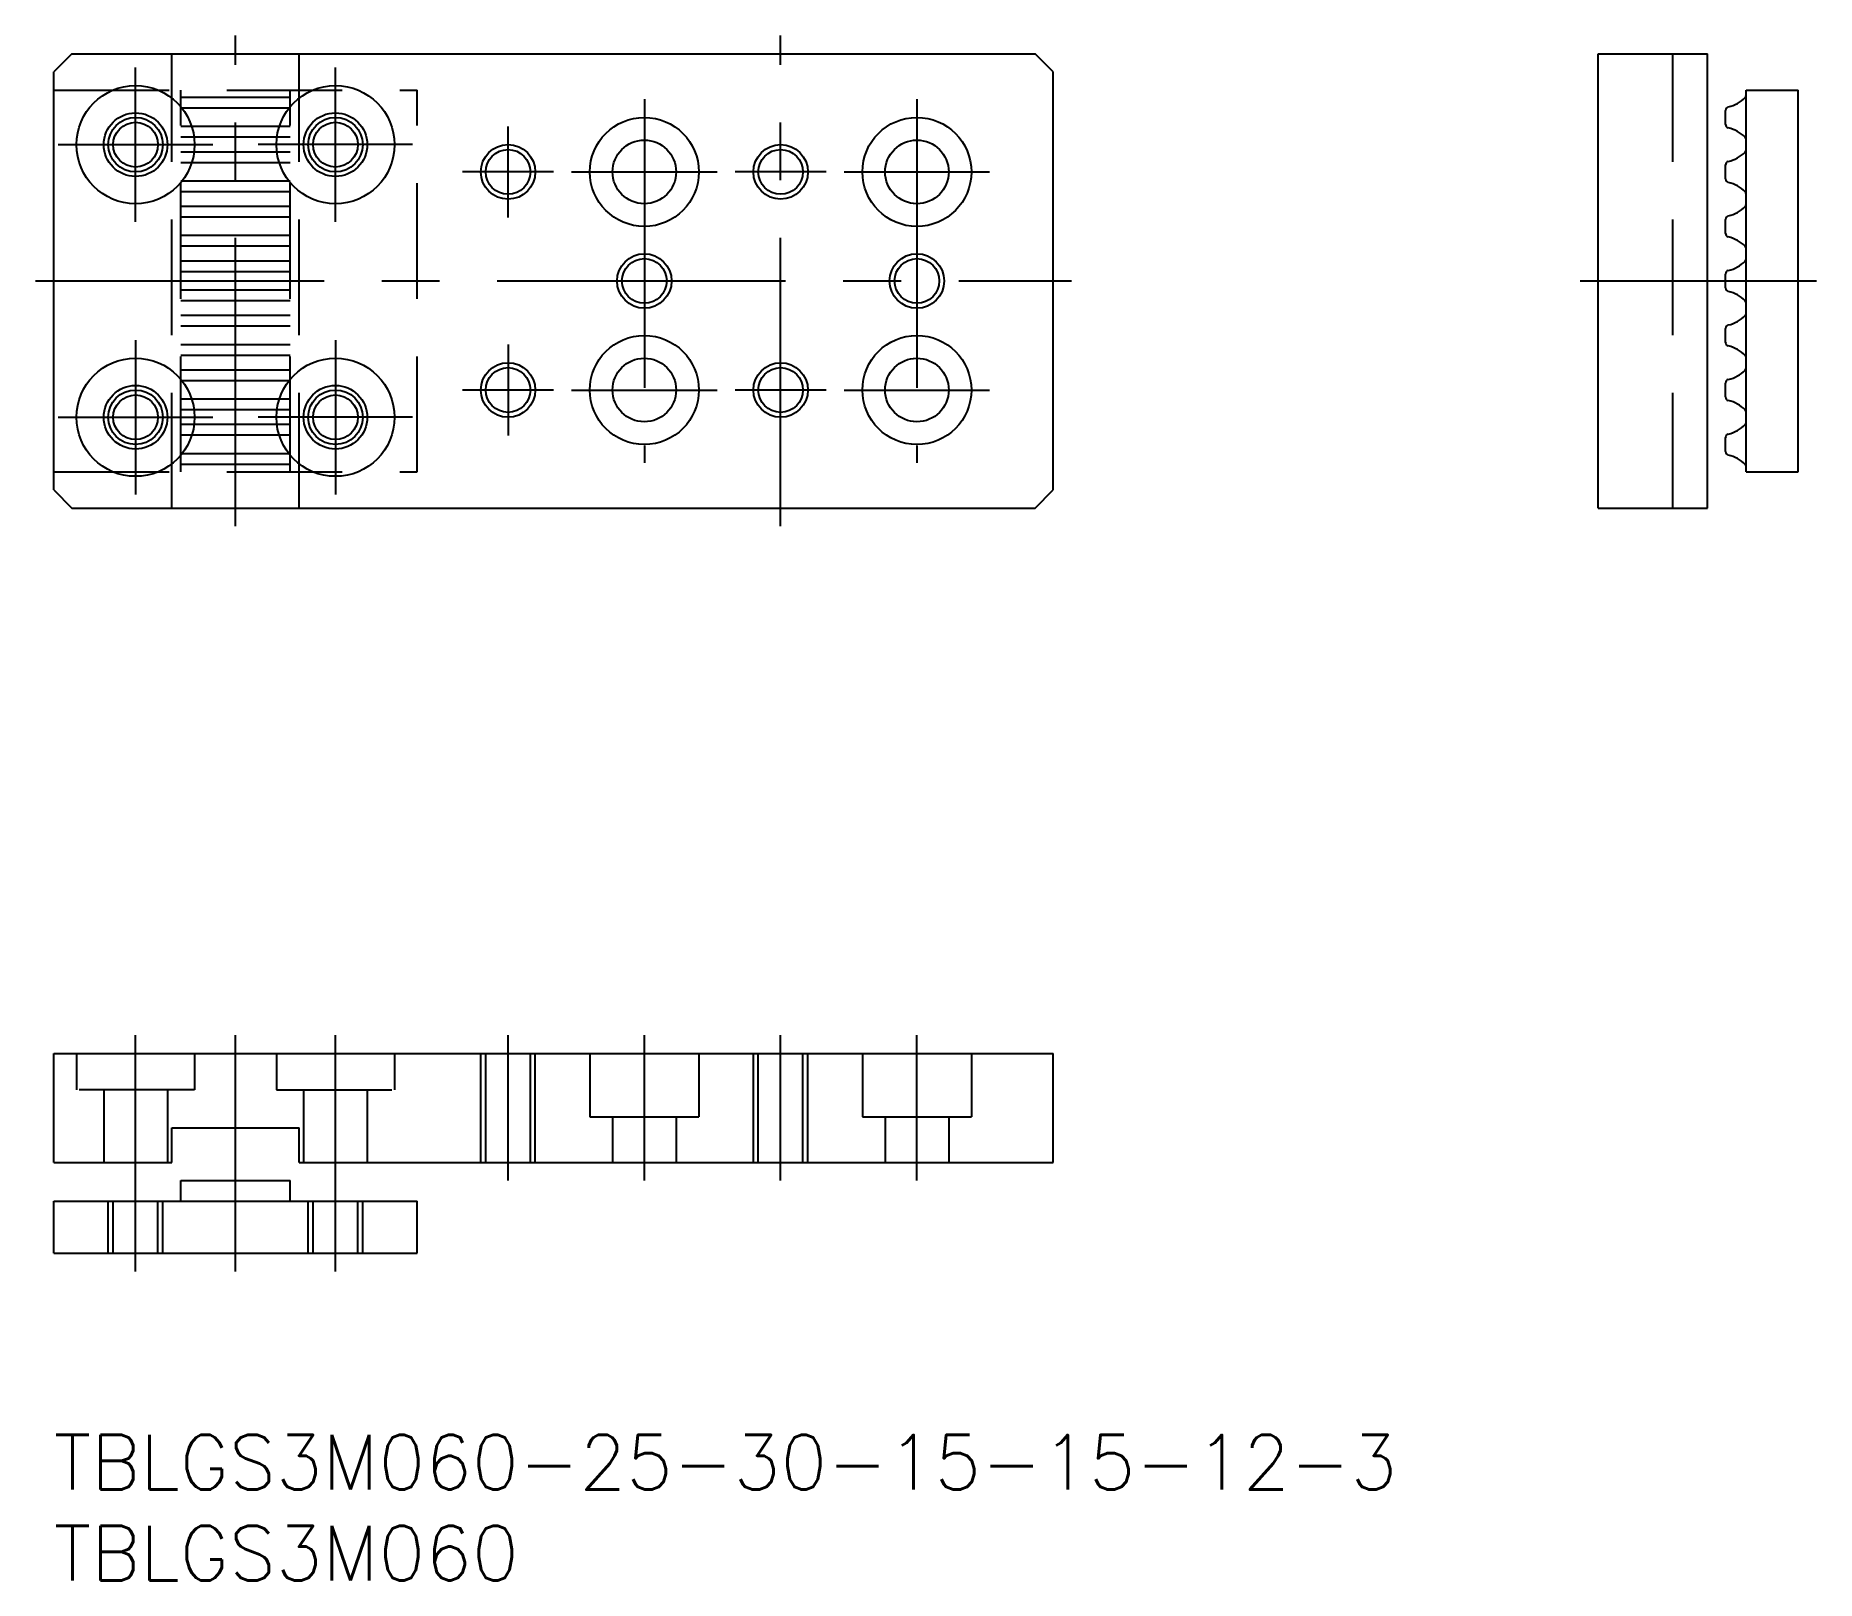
# Model space of a CAD drawing. Extents: x -1 to 97, y -8 to 77.
import ezdxf

# ---------------------------------------------------------------- set-up
doc = ezdxf.new("R2010")
doc.units = 0
doc.header["$LTSCALE"] = 0.5
doc.linetypes.add('CENTER', pattern=[50.8, 31.75, -6.35, 6.35, -6.35])
doc.linetypes.add('DASHED', pattern=[19.05, 12.7, -6.35])
for name, color, linetype in [('MSM_CENTER', 1, 'CENTER'), ('MSM_CONTINUOUS', 7, 'CONTINUOUS'), ('MSM_DASHED', 4, 'DASHED'), ('MSM_NARROW', 5, 'CONTINUOUS'), ('MSM_PART_NUMBER', 7, 'CONTINUOUS')]:
    doc.layers.add(name, color=color, linetype=linetype)
doc.styles.get("Standard").update_dxf_attribs({"font": 'txt.shx', "height": 2, "bigfont": 'bigfont.shx'})

# ---------------------------------------------------------------- blocks, each defined once
blk = doc.blocks.new('*U56')
at = {"layer": 'MSM_PART_NUMBER'}
blk.add_text('TBLGS3M060-25-30-15-15-12-3', height=3, dxfattribs=at).set_placement((0, -3))
blk = doc.blocks.new('*U57')
at = {"layer": 'MSM_PART_NUMBER'}
blk.add_text('TBLGS3M060', height=3, dxfattribs=at).set_placement((0, -8))

msp = doc.modelspace()

# ---------------------------------------------------------------- linework, layer by layer
at = {"layer": 'MSM_CENTER'}
for p, q in [((10, 50), (10, 77)), ((40, 50), (40, 77)), ((4.5, 66.75), (4.5, 75.25)), ((15.5, 66.75), (15.5, 75.25)), ((32.5, 73.5), (32.5, 53.5)), ((47.5, 73.5), (47.5, 53.5)), ((25, 67), (25, 72)), ((0.25, 71), (8.75, 71)), ((19.75, 71), (11.25, 71)), ((27.5, 69.5), (22.5, 69.5)), ((28.5, 69.5), (36.5, 69.5)), ((42.5, 69.5), (37.5, 69.5)), ((43.5, 69.5), (51.5, 69.5)), ((-1, 63.5), (56, 63.5)), ((84, 63.5), (97, 63.5)), ((4.5, 60.25), (4.5, 51.75)), ((15.5, 60.25), (15.5, 51.75)), ((25, 60), (25, 55)), ((27.5, 57.5), (22.5, 57.5)), ((28.5, 57.5), (36.5, 57.5)), ((42.5, 57.5), (37.5, 57.5)), ((43.5, 57.5), (51.5, 57.5)), ((0.25, 56), (8.75, 56)), ((19.75, 56), (11.25, 56)), ((4.5, 9), (4.5, 22)), ((10, 9), (10, 22)), ((15.5, 9), (15.5, 22)), ((25, 14), (25, 22)), ((32.5, 14), (32.5, 22)), ((40, 14), (40, 22)), ((47.5, 14), (47.5, 22))]:
    msp.add_line(p, q, dxfattribs=at)
at = {"layer": 'MSM_CONTINUOUS'}
for p, q in [((1, 76), (0, 75)), ((1, 76), (54, 76)), ((55, 75), (54, 76)), ((85, 51), (85, 76)), ((85, 76), (91, 76)), ((91, 51), (91, 76)), ((0, 52), (0, 75)), ((55, 52), (55, 75)), ((93.14, 53), (93.14, 74)), ((93.14, 74), (96, 74)), ((96, 53), (96, 74)), ((92, 72.117), (92, 72.883)), ((92, 69.117), (92, 69.883)), ((92, 66.117), (92, 66.883)), ((92, 63.117), (92, 63.883)), ((92, 60.117), (92, 60.883)), ((92, 57.117), (92, 57.883)), ((92, 54.117), (92, 54.883)), ((93.14, 53), (96, 53)), ((0, 52), (1, 51)), ((54, 51), (55, 52)), ((1, 51), (54, 51)), ((85, 51), (91, 51)), ((0, 21), (55, 21)), ((0, 15), (0, 21)), ((55, 15), (55, 21)), ((6.5, 16.9), (13.5, 16.9)), ((6.5, 15), (6.5, 16.9)), ((13.5, 15), (13.5, 16.9)), ((0, 15), (6.5, 15)), ((13.5, 15), (55, 15)), ((7, 14), (13, 14)), ((7, 12.86), (7, 14)), ((13, 12.86), (13, 14)), ((0, 10), (0, 12.86)), ((0, 12.86), (20, 12.86)), ((20, 10), (20, 12.86)), ((0, 10), (20, 10))]:
    msp.add_line(p, q, dxfattribs=at)
for centre, radius in [((4.5, 71), 3.25), ((15.5, 71), 3.25), ((4.5, 71), 1.75), ((15.5, 71), 1.75), ((4.5, 71), 1.23), ((15.5, 71), 1.23), ((32.5, 69.5), 3), ((47.5, 69.5), 3), ((25, 69.5), 1.23), ((32.5, 69.5), 1.75), ((40, 69.5), 1.23), ((47.5, 69.5), 1.75), ((32.5, 63.5), 1.23), ((47.5, 63.5), 1.23), ((32.5, 57.5), 3), ((47.5, 57.5), 3), ((4.5, 56), 3.25), ((15.5, 56), 3.25), ((32.5, 57.5), 1.75), ((47.5, 57.5), 1.75), ((25, 57.5), 1.23), ((40, 57.5), 1.23), ((4.5, 56), 1.75), ((4.5, 56), 1.23), ((15.5, 56), 1.75), ((15.5, 56), 1.23)]:
    msp.add_circle(centre, radius, dxfattribs=at)
for centre, radius, start, end in [((91.705, 74.975), 1.95, 283.31859, 314.90048), ((92.94, 73.735), 0.2, 314.90048, 0), ((92.2, 72.883), 0.2, 103.31859, 180), ((92.2, 72.117), 0.2, 180, 256.68141), ((91.705, 70.025), 1.95, 45.09952, 76.68141), ((91.705, 71.975), 1.95, 283.31859, 314.90048), ((92.94, 71.265), 0.2, 0, 45.09952), ((92.94, 70.735), 0.2, 314.90048, 0), ((92.2, 69.883), 0.2, 103.31859, 180), ((92.2, 69.117), 0.2, 180, 256.68141), ((91.705, 67.025), 1.95, 45.09952, 76.68141), ((92.94, 68.265), 0.2, 0, 45.09952), ((92.94, 67.735), 0.2, 314.90048, 0), ((92.2, 66.883), 0.2, 103.31859, 180), ((91.705, 68.975), 1.95, 283.31859, 314.90048), ((92.2, 66.117), 0.2, 180, 256.68141), ((91.705, 64.025), 1.95, 45.09952, 76.68141), ((92.94, 65.265), 0.2, 0, 45.09952), ((92.94, 64.735), 0.2, 314.90048, 0), ((92.2, 63.883), 0.2, 103.31859, 180), ((91.705, 65.975), 1.95, 283.31859, 314.90048), ((92.2, 63.117), 0.2, 180, 256.68141), ((91.705, 61.025), 1.95, 45.09952, 76.68141), ((92.94, 62.265), 0.2, 0, 45.09952), ((92.2, 60.883), 0.2, 103.31859, 180), ((91.705, 62.975), 1.95, 283.31859, 314.90048), ((92.94, 61.735), 0.2, 314.90048, 0), ((92.2, 60.117), 0.2, 180, 256.68141), ((91.705, 58.025), 1.95, 45.09952, 76.68141), ((92.94, 59.265), 0.2, 0, 45.09952), ((92.2, 57.883), 0.2, 103.31859, 180), ((91.705, 59.975), 1.95, 283.31859, 314.90048), ((92.94, 58.735), 0.2, 314.90048, 0), ((92.2, 57.117), 0.2, 180, 256.68141), ((91.705, 55.025), 1.95, 45.09952, 76.68141), ((92.94, 56.265), 0.2, 0, 45.09952), ((92.2, 54.883), 0.2, 103.31859, 180), ((91.705, 56.975), 1.95, 283.31859, 314.90048), ((92.94, 55.735), 0.2, 314.90048, 0), ((92.2, 54.117), 0.2, 180, 256.68141), ((91.705, 52.025), 1.95, 45.09952, 76.68141), ((92.94, 53.265), 0.2, 0, 45.09952)]:
    msp.add_arc(centre, radius, start, end, dxfattribs=at)
at = {"layer": 'MSM_DASHED'}
for p, q in [((6.5, 51), (6.5, 76)), ((13.5, 51), (13.5, 76)), ((89.1, 51), (89.1, 76)), ((0, 74), (20, 74)), ((7, 53), (7, 74)), ((13, 73.594), (7, 73.594)), ((13, 53), (13, 74)), ((20, 53), (20, 74)), ((13, 73.007), (7, 73.007)), ((13, 71.993), (7, 71.993)), ((13, 71.406), (7, 71.406)), ((13, 70.594), (7, 70.594)), ((13, 70.007), (7, 70.007)), ((13, 68.993), (7, 68.993)), ((13, 68.406), (7, 68.406)), ((13, 67.594), (7, 67.594)), ((13, 67.007), (7, 67.007)), ((13, 65.993), (7, 65.993)), ((13, 65.406), (7, 65.406)), ((13, 64.594), (7, 64.594)), ((13, 64.007), (7, 64.007)), ((13, 62.993), (7, 62.993)), ((13, 62.406), (7, 62.406)), ((13, 61.594), (7, 61.594)), ((13, 61.007), (7, 61.007)), ((13, 59.993), (7, 59.993)), ((13, 59.406), (7, 59.406)), ((13, 58.594), (7, 58.594)), ((13, 58.007), (7, 58.007)), ((13, 56.993), (7, 56.993)), ((13, 56.406), (7, 56.406)), ((13, 55.594), (7, 55.594)), ((13, 55.007), (7, 55.007)), ((13, 53.993), (7, 53.993)), ((0, 53), (20, 53)), ((13, 53.406), (7, 53.406)), ((1.25, 21), (1.25, 19)), ((7.75, 21), (7.75, 19)), ((12.25, 21), (12.25, 19)), ((18.75, 21), (18.75, 19)), ((23.5, 15), (23.5, 21)), ((23.77, 15), (23.77, 21)), ((26.229, 15), (26.229, 21)), ((26.5, 15), (26.5, 21)), ((29.5, 21), (29.5, 17.5)), ((35.5, 21), (35.5, 17.5)), ((38.5, 15), (38.5, 21)), ((38.77, 15), (38.77, 21)), ((41.229, 15), (41.229, 21)), ((41.5, 15), (41.5, 21)), ((44.5, 21), (44.5, 17.5)), ((50.5, 21), (50.5, 17.5)), ((7.75, 19), (1.25, 19)), ((2.75, 19), (2.75, 15)), ((6.25, 19), (6.25, 15)), ((12.25, 19), (18.75, 19)), ((13.75, 19), (13.75, 15)), ((17.25, 19), (17.25, 15)), ((29.5, 17.5), (35.5, 17.5)), ((30.75, 17.5), (30.75, 15)), ((34.25, 17.5), (34.25, 15)), ((44.5, 17.5), (50.5, 17.5)), ((45.75, 17.5), (45.75, 15)), ((49.25, 17.5), (49.25, 15)), ((3, 10), (3, 12.86)), ((3.27, 10), (3.27, 12.86)), ((5.729, 10), (5.729, 12.86)), ((6, 10), (6, 12.86)), ((14, 10), (14, 12.86)), ((14.27, 10), (14.27, 12.86)), ((16.729, 10), (16.729, 12.86)), ((17, 10), (17, 12.86))]:
    msp.add_line(p, q, dxfattribs=at)
at = {"layer": 'MSM_NARROW'}
for centre in [(4.5, 71), (15.5, 71), (25, 69.5), (40, 69.5), (32.5, 63.5), (47.5, 63.5), (25, 57.5), (40, 57.5), (4.5, 56), (15.5, 56)]:
    msp.add_circle(centre, 1.5, dxfattribs=at)

# ---------------------------------------------------------------- block references
at = {"layer": 'MSM_CONTINUOUS'}
for name in ['*U56', '*U57']:
    msp.add_blockref(name, (0, 0), dxfattribs=at)

doc.saveas('drawing.dxf')
